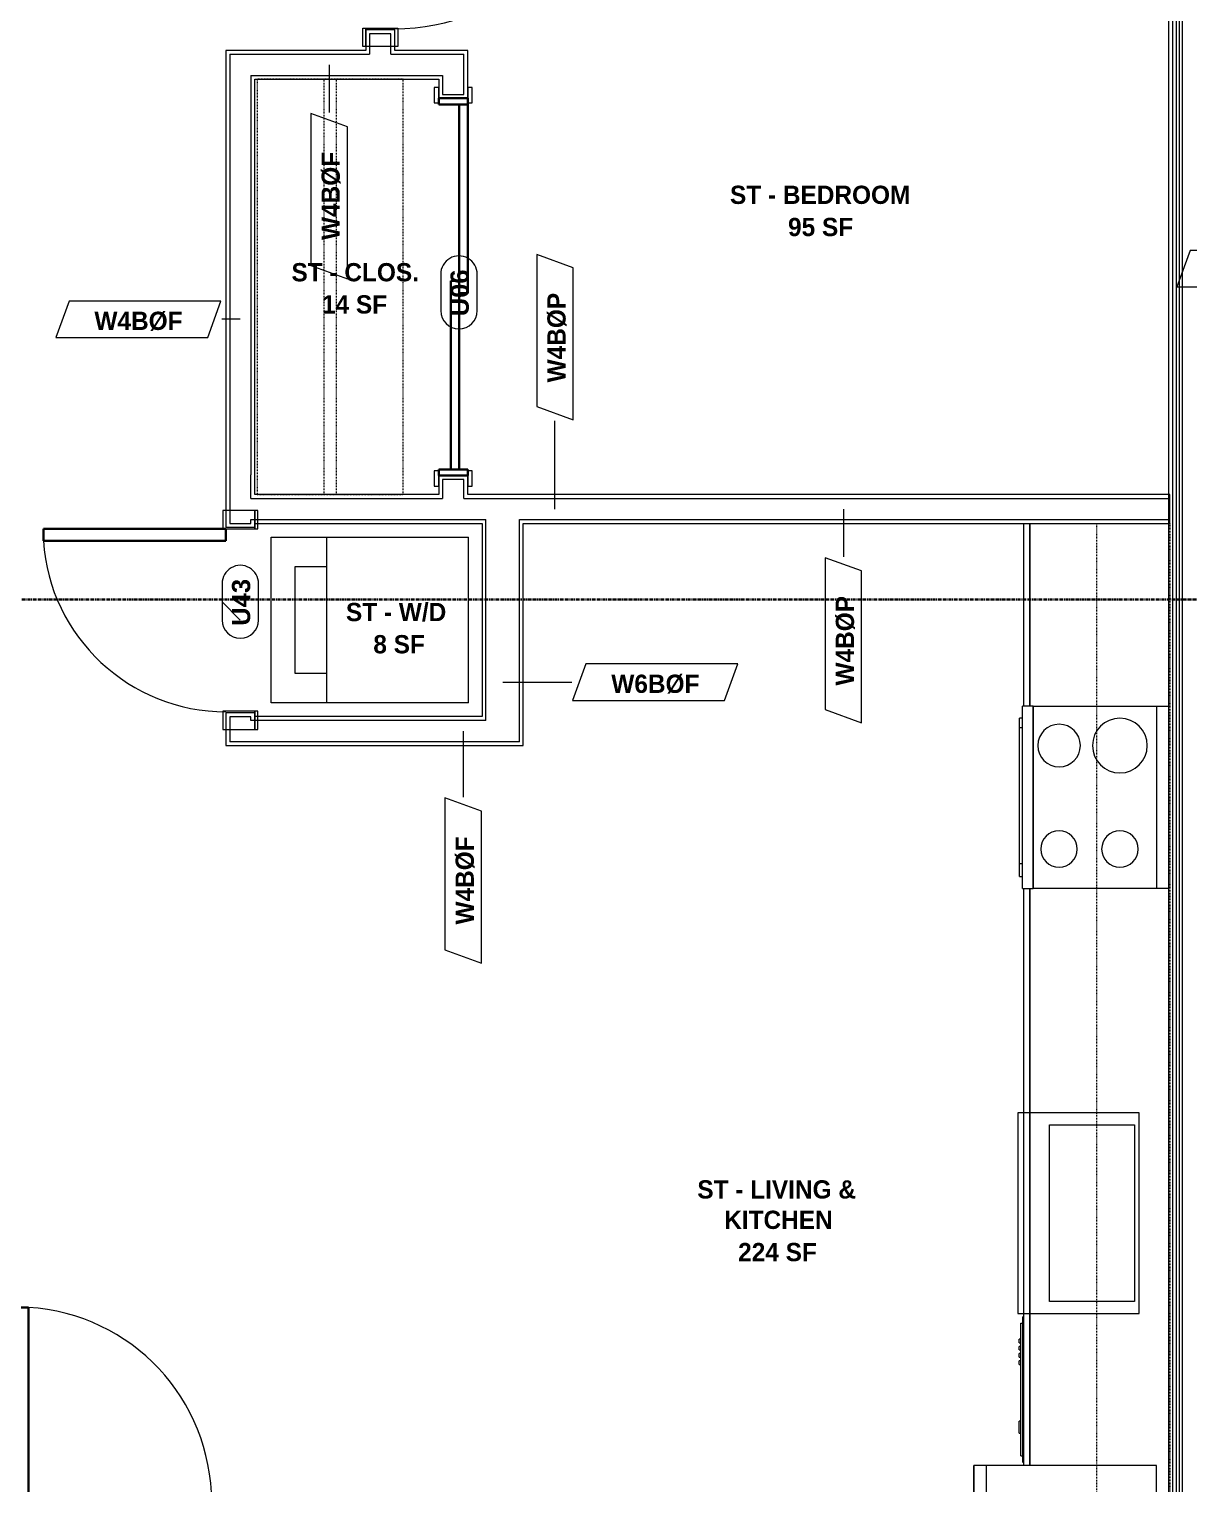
# Model space of a CAD drawing. Header units: inches. Extents: x -4058 to -1781, y 9814 to 12264.
# Drawn here: x -3127.2 to -2936.6, y 10021.8 to 10260.9 of the extents above; entities that cross this region are included whole.
import ezdxf

# ---------------------------------------------------------------- set-up
doc = ezdxf.new("R2010")
doc.units = ezdxf.units.IN
doc.header["$MEASUREMENT"] = 0
doc.linetypes.add('Dash', pattern=[0.25, 0.125, -0.125])
doc.linetypes.add('Grid Line 1_2_', pattern=[0.875, 0.5, -0.125, 0.125, -0.125])
for name, color, linetype, lineweight in [('0-1', 7, 'Continuous', 5), ('A-AREA-IDEN', 2, 'Continuous', 9), ('A-DOOR-3', 31, 'Continuous', 9), ('A-DOOR-4', 31, 'Continuous', 30), ('A-DOOR-FRAM-3', 31, 'Continuous', 30), ('A-DOOR-IDEN', 31, 'Continuous', 9), ('A-WALL', 113, 'Continuous', 18), ('A-WALL-2', 250, 'Continuous', 18), ('A-WALL-3', 113, 'Continuous', 9), ('A-WALL-IDEN', 211, 'Continuous', 9), ('I-WALL-1', 7, 'Continuous', 9), ('P-SANR-FIXT', 6, 'Continuous', 9), ('Q-CASE', 31, 'Continuous', 9), ('Q-CASE-HDLN', 31, 'Dash', 9), ('Q-SPCQ', 91, 'Continuous', 9), ('S-GRID-1', 1, 'Grid Line 1_2_', 30)]:
    doc.layers.add(name, color=color, linetype=linetype, lineweight=lineweight)
doc.styles.add('Arial_B', font='arialbd.ttf', dxfattribs={"height": 3})
doc.styles.add('Century Gothic_B', font='GOTHICB.TTF', dxfattribs={"height": 3})

# ---------------------------------------------------------------- blocks, each defined once
blk = doc.blocks.new('CTR - 1st Phase - Common Walls_rvt-1-UNITS PLANS - 3RD FLOOR')
at = {"layer": 'A-WALL-2'}
for p, q in [((-2939.34, 10373.41), (-2939.34, 9988.44)), ((-2938.71, 10373.41), (-2938.71, 9988.44)), ((-2938.21, 10373.41), (-2938.21, 9988.44)), ((-2937.71, 10373.41), (-2937.71, 9988.44))]:
    blk.add_line(p, q, dxfattribs=at)
at = {"layer": 'I-WALL-1'}
blk.add_line((-2939.96, 10334.66), (-2939.96, 9988.44), dxfattribs=at)
blk = doc.blocks.new('CTR - 1st Phase - Structure_rvt-1-UNITS PLANS - 3RD FLOOR')
at = {"layer": 'S-GRID-1'}
blk.add_line((-1781.27, 10167.19), (-4041.78, 10167.19), dxfattribs=at)
blk = doc.blocks.new('SLIDING - FLUSH - SLIDING - FLUSH - 5-0 x 6-8-3934327-UNITS PLANS - 3RD FLOOR')
at = {"layer": 'A-DOOR-3'}
for p, q in [((-30.25, 3), (-32.75, 3)), ((-32.75, 3), (-32.75, 2.25)), ((-30.25, 2.25), (-30.25, 3)), ((30.25, 3), (30.25, 2.25)), ((32.75, 3), (30.25, 3)), ((32.75, 2.25), (32.75, 3)), ((-32.75, 2.25), (-30.25, 2.25)), ((30.25, 2.25), (32.75, 2.25)), ((-30.25, -2.5), (-32.75, -2.5)), ((-32.75, -2.5), (-32.75, -3.25)), ((-32.75, -3.25), (-30.25, -3.25)), ((-30.25, -3.25), (-30.25, -2.5)), ((32.75, -2.5), (30.25, -2.5)), ((30.25, -2.5), (30.25, -3.25)), ((30.25, -3.25), (32.75, -3.25)), ((32.75, -3.25), (32.75, -2.5))]:
    blk.add_line(p, q, dxfattribs=at)
at = {"layer": 'A-DOOR-4'}
for p, q in [((1, 2.25), (-30, 2.25)), ((-30, 2.25), (-30, 0.87)), ((-30, 0.87), (1, 0.87)), ((30, 0.87), (-1, 0.87)), ((-1, 0.87), (-1, -0.5)), ((1, 0.87), (1, 2.25)), ((30, -0.5), (30, 0.87)), ((-1, -0.5), (30, -0.5))]:
    blk.add_line(p, q, dxfattribs=at)
at = {"layer": 'A-DOOR-FRAM-3'}
for p, q in [((-30, 2.25), (-31, 2.25)), ((-31, 2.25), (-31, -2.5)), ((-30, -2.5), (-30, 2.25)), ((31, 2.25), (30, 2.25)), ((30, 2.25), (30, -2.5)), ((31, -2.5), (31, 2.25)), ((-31, -2.5), (-30, -2.5)), ((30, -2.5), (31, -2.5))]:
    blk.add_line(p, q, dxfattribs=at)
blk = doc.blocks.new('SWING - SINGLE - FLUSH - SWING - FLUSH - 2-10 x 6-8 - PRIVACY-4346068-UNITS PLANS - 3RD FLOOR')
at = {"layer": 'A-DOOR-3'}
for p, q in [((-20, 2.37), (-20, 2.87)), ((-20, 2.87), (-17, 2.87)), ((-17, 2.87), (-17, 2.37)), ((17, 2.37), (17, 2.87)), ((17, 2.87), (20, 2.87)), ((20, 2.87), (20, 2.37)), ((-20, 2.37), (-17, 2.37)), ((-20, -2.88), (-20, 2.37)), ((-17, 2.37), (-20, 2.37)), ((-17, 2.37), (-17, -2.88)), ((17, 2.37), (20, 2.37)), ((17, -2.88), (17, 2.37)), ((20, 2.37), (17, 2.37)), ((20, 2.37), (20, -2.88)), ((-17, -2.88), (-20, -2.88)), ((20, -2.88), (17, -2.88))]:
    blk.add_line(p, q, dxfattribs=at)
blk.add_arc((17, -2.38), 34.07, 180, 266.6343, dxfattribs=at)
at = {"layer": 'A-DOOR-4'}
for p, q in [((15, -2.38), (15, -36.38)), ((17, -2.38), (15, -2.38)), ((17, -2.38), (17, -36.38)), ((17, -36.38), (15, -36.38))]:
    blk.add_line(p, q, dxfattribs=at)
blk = doc.blocks.new('OD_CW_Closet - OD_CW_Closet-3786619-UNITS PLANS - 3RD FLOOR')
at = {"layer": 'Q-CASE-HDLN'}
for p, q in [((68.99, 24), (0.74, 24)), ((0.74, 24), (0.74, 0)), ((68.99, 0), (68.99, 24)), ((0.74, 13), (68.99, 13)), ((0.74, 11), (68.99, 11)), ((0.74, 0), (68.99, 0))]:
    blk.add_line(p, q, dxfattribs=at)
blk = doc.blocks.new('SWING - SINGLE - FLUSH - SWING - FLUSH - 2-6 x 6-8 - PASSAGE-4346080-UNITS PLANS - 3RD FLOOR')
at = {"layer": 'A-DOOR-3'}
for p, q in [((-15, 2.875), (-18, 2.875)), ((-18, 2.875), (-18, -2.375)), ((-15, -2.375), (-15, 2.875)), ((18, 2.875), (15, 2.875)), ((15, 2.875), (15, -2.375)), ((18, -2.375), (18, 2.875)), ((-18, -2.375), (-15, -2.375)), ((-15, -2.375), (-18, -2.375)), ((-18, -2.375), (-18, -2.875)), ((-15, -2.875), (-15, -2.375)), ((15, -2.375), (18, -2.375)), ((18, -2.375), (15, -2.375)), ((15, -2.375), (15, -2.875)), ((18, -2.875), (18, -2.375)), ((-18, -2.875), (-15, -2.875)), ((15, -2.875), (18, -2.875))]:
    blk.add_line(p, q, dxfattribs=at)
blk.add_arc((15, 2.375), 30.067, 93.81407, 180, dxfattribs=at)
at = {"layer": 'A-DOOR-4'}
for p, q in [((13, 2.375), (13, 32.375)), ((15, 32.375), (13, 32.375)), ((15, 2.375), (15, 32.375)), ((15, 2.375), (13, 2.375))]:
    blk.add_line(p, q, dxfattribs=at)
blk = doc.blocks.new('Stacked Washer and Dryer - 26_x25_ - Private-3627842-UNITS PLANS - 3RD FLOOR')
at = {"layer": 'P-SANR-FIXT'}
for p, q in [((0, 13.625), (32.4375, 13.625)), ((0, 13.625), (0, -13.625)), ((23.34375, -13.625), (23.34375, 13.625)), ((32.4375, 13.625), (32.4375, -13.625)), ((28.53125, 8.75), (23.34375, 8.75)), ((28.53125, -8.75), (28.53125, 8.75)), ((23.34375, -8.75), (28.53125, -8.75)), ((32.4375, -13.625), (0, -13.625))]:
    blk.add_line(p, q, dxfattribs=at)
blk = doc.blocks.new('SWING - SINGLE - FLUSH - SWING - 32_ x 80_ - WITH ACOUSTICAL SEAL-4346081-UNITS PLANS - 3RD FLOOR')
at = {"layer": 'A-DOOR-3'}
for p, q in [((-19, 2.37), (-19, 2.87)), ((-19, 2.87), (-16, 2.87)), ((-16, 2.87), (-16, 2.37)), ((16, 2.37), (16, 2.87)), ((16, 2.87), (19, 2.87)), ((19, 2.87), (19, 2.37)), ((-19, 2.37), (-16, 2.37)), ((-19, -2.88), (-19, 2.37)), ((-16, 2.37), (-19, 2.37)), ((-16, 2.37), (-16, -2.88)), ((16, 2.37), (19, 2.37)), ((16, -2.88), (16, 2.37)), ((19, 2.37), (16, 2.37)), ((19, 2.37), (19, -2.88)), ((-16, -2.88), (-19, -2.88)), ((19, -2.88), (16, -2.88))]:
    blk.add_line(p, q, dxfattribs=at)
blk.add_arc((16, -2.38), 32.07, 180, 266.4241, dxfattribs=at)
at = {"layer": 'A-DOOR-4'}
for p, q in [((14, -2.38), (14, -34.38)), ((16, -2.38), (14, -2.38)), ((16, -2.38), (16, -34.38)), ((16, -34.38), (14, -34.38))]:
    blk.add_line(p, q, dxfattribs=at)
blk = doc.blocks.new('OD_CW_Base Cabinet - OD_CW_Base Cabinet-V24-UNITS PLANS - 3RD FLOOR')
at = {"layer": 'Q-CASE'}
for p, q in [((36.49, 0), (131.34, 0)), ((161.34, 0), (191.34, 0))]:
    blk.add_line(p, q, dxfattribs=at)
blk = doc.blocks.new('OD_CW_Upper Cabinet - OD_CW_Upper Cabinet-4366993-UNITS PLANS - 3RD FLOOR')
at = {"layer": 'Q-CASE-HDLN'}
for p, q in [((0.74, -24), (0.74, -12)), ((0.74, -12), (191.34, -12)), ((191.34, -12), (191.34, -24)), ((191.34, -24), (0.74, -24))]:
    blk.add_line(p, q, dxfattribs=at)
blk = doc.blocks.new('Refrigerator_-_Side-by-Side_6047 - 36_ X 30_-345559-UNITS PLANS - 3RD FLOOR')
at = {"layer": 'Q-SPCQ'}
for p, q in [((17.87, 14.42), (-17.88, 14.42)), ((-17.88, 14.42), (-17.88, -15.58)), ((17.87, -15.58), (17.87, 14.42)), ((-17.88, -13.58), (-3.13, -13.58)), ((-17.88, -13.58), (-17.88, -15.58)), ((-3.13, -15.58), (-3.13, -13.58)), ((-2.63, -13.58), (17.87, -13.58)), ((-2.63, -13.58), (-2.63, -15.58)), ((17.87, -15.58), (17.87, -13.58)), ((-17.88, -15.58), (17.87, -15.58)), ((-3.13, -15.58), (-17.88, -15.58)), ((17.87, -15.58), (-2.63, -15.58))]:
    blk.add_line(p, q, dxfattribs=at)
blk = doc.blocks.new('Stainless Steel Farmhous Kitchen Sink - Stainless Steel Farmhous Kitchen Sink-4315883-UNITS PLANS - 3RD FLOOR')
at = {"layer": 'P-SANR-FIXT'}
for p, q in [((-33, 22.2), (-33, 2.25)), ((0, 22.2), (-33, 22.2)), ((0, 2.25), (0, 22.2)), ((-31, 3), (-31, 16.96)), ((-31, 16.96), (-2, 16.96)), ((-2, 16.96), (-2, 3)), ((-2, 3), (-31, 3)), ((-33, 2.25), (0, 2.25))]:
    blk.add_line(p, q, dxfattribs=at)
blk = doc.blocks.new('Wall Tag - Arch Wall-3956453-UNITS PLANS - 3RD FLOOR')
at = {"layer": 'A-WALL-IDEN'}
for p, q in [((-0.3561, 0.0937), (-0.4244, -0.0937)), ((0.4244, 0.0937), (-0.3561, 0.0937)), ((0.3561, -0.0937), (0.4244, 0.0937)), ((-0.4244, -0.0937), (0.3561, -0.0937))]:
    blk.add_line(p, q, dxfattribs=at)
blk = doc.blocks.new('Door Tag - Type Mark-2601225-UNITS PLANS - 3RD FLOOR')
at = {"layer": 'A-DOOR-IDEN'}
for p, q in [((0.09375, 0.09375), (-0.09375, 0.09375)), ((-0.09375, -0.09375), (0.09375, -0.09375))]:
    blk.add_line(p, q, dxfattribs=at)
for centre, start, end in [((-0.09375, 0), 90, 270), ((0.09375, 0), 270, 90)]:
    blk.add_arc(centre, 0.09375, start, end, dxfattribs=at)

msp = doc.modelspace()

# ---------------------------------------------------------------- linework, layer by layer
at = {"layer": 'A-DOOR-IDEN'}
msp.add_line((-3092.52, 10163.79), (-3095.52, 10166.79), dxfattribs=at)
at = {"layer": 'A-WALL'}
for p, q in [((-3067.77, 10260.16), (-3071.27, 10260.16)), ((-3071.27, 10260.16), (-3071.27, 10256.79)), ((-3067.77, 10256.79), (-3067.77, 10260.16)), ((-3094.27, 10256.79), (-3094.27, 10187.66)), ((-3094.27, 10256.79), (-3071.27, 10256.79)), ((-3067.77, 10256.79), (-3055.77, 10256.79)), ((-3055.77, 10250.16), (-3055.77, 10256.79)), ((-3090.77, 10253.29), (-3090.77, 10187.66)), ((-3090.77, 10253.29), (-3059.27, 10253.29)), ((-3059.27, 10253.29), (-3059.27, 10250.16)), ((-3059.27, 10250.16), (-3055.77, 10250.16)), ((-3094.27, 10187.66), (-3094.27, 10179.66)), ((-3090.77, 10183.79), (-3090.77, 10187.66)), ((-3059.27, 10186.91), (-3059.27, 10183.79)), ((-3055.77, 10186.91), (-3059.27, 10186.91)), ((-3055.77, 10183.79), (-3055.77, 10186.91)), ((-3090.77, 10183.79), (-3059.27, 10183.79)), ((-3055.77, 10183.79), (-2939.77, 10183.79)), ((-3094.27, 10179.66), (-3090.77, 10179.66)), ((-3090.77, 10179.66), (-3090.77, 10180.29)), ((-3090.77, 10180.29), (-3052.15, 10180.29)), ((-3052.15, 10147.29), (-3052.15, 10180.29)), ((-3046.65, 10180.29), (-2939.77, 10180.29)), ((-3046.65, 10143.79), (-3046.65, 10180.29)), ((-3090.77, 10147.91), (-3094.27, 10147.91)), ((-3094.27, 10147.91), (-3094.27, 10143.79)), ((-3090.77, 10147.29), (-3090.77, 10147.91)), ((-3052.15, 10147.29), (-3090.77, 10147.29)), ((-3046.65, 10143.79), (-3094.27, 10143.79))]:
    msp.add_line(p, q, dxfattribs=at)
at = {"layer": 'A-WALL-3'}
for p, q in [((-3071.9, 10260.79), (-3071.9, 10257.41)), ((-3067.15, 10260.79), (-3071.9, 10260.79)), ((-3067.15, 10257.41), (-3067.15, 10260.79)), ((-3094.9, 10257.41), (-3094.9, 10187.66)), ((-3071.9, 10257.41), (-3094.9, 10257.41)), ((-3055.15, 10257.41), (-3067.15, 10257.41)), ((-3055.15, 10249.54), (-3055.15, 10257.41)), ((-3090.15, 10187.66), (-3090.15, 10252.66)), ((-3090.15, 10252.66), (-3059.9, 10252.66)), ((-3059.9, 10252.66), (-3059.9, 10249.54)), ((-3059.9, 10249.54), (-3055.15, 10249.54)), ((-3094.9, 10187.66), (-3094.9, 10179.04)), ((-3090.15, 10184.41), (-3090.15, 10187.66)), ((-3059.9, 10187.54), (-3059.9, 10184.41)), ((-3055.15, 10187.54), (-3059.9, 10187.54)), ((-3055.15, 10184.41), (-3055.15, 10187.54)), ((-3059.9, 10184.41), (-3090.15, 10184.41)), ((-2939.77, 10184.41), (-3055.15, 10184.41)), ((-2939.77, 10179.66), (-2939.77, 10184.41)), ((-3094.9, 10179.04), (-3090.15, 10179.04)), ((-3090.15, 10179.04), (-3090.15, 10179.66)), ((-3090.15, 10179.66), (-3052.77, 10179.66)), ((-3052.77, 10179.66), (-3052.77, 10147.92)), ((-3046.02, 10179.66), (-2939.77, 10179.66)), ((-3046.02, 10143.17), (-3046.02, 10179.66)), ((-3090.15, 10148.54), (-3094.9, 10148.54)), ((-3094.9, 10148.54), (-3094.9, 10143.17)), ((-3090.15, 10147.92), (-3090.15, 10148.54)), ((-3052.77, 10147.92), (-3090.15, 10147.92)), ((-3094.9, 10143.17), (-3046.02, 10143.17))]:
    msp.add_line(p, q, dxfattribs=at)
at = {"layer": 'A-WALL-IDEN'}
for p, q in [((-3077.92, 10255.04), (-3077.92, 10247.2)), ((-3092.52, 10213.22), (-3095.55, 10213.22)), ((-3040.81, 10182.04), (-3040.81, 10196.54)), ((-2993.41, 10182.04), (-2993.41, 10174.2)), ((-3049.4, 10153.57), (-3038.06, 10153.57)), ((-3055.89, 10145.54), (-3055.89, 10134.7))]:
    msp.add_line(p, q, dxfattribs=at)
at = {"layer": 'Q-CASE'}
for p, q in [((-2963.77, 10149.66), (-2963.77, 10179.66)), ((-2962.77, 10149.66), (-2962.77, 10179.66)), ((-2962.77, 10179.66), (-2962.77, 10149.66)), ((-2963.77, 10024.81), (-2963.77, 10119.66)), ((-2962.77, 10024.81), (-2962.77, 10119.66)), ((-2962.77, 10119.66), (-2962.77, 10024.81))]:
    msp.add_line(p, q, dxfattribs=at)
at = {"layer": 'Q-SPCQ'}
for p, q in [((-2964.46, 10146.05), (-2964.46, 10147.66)), ((-2963.96, 10147.66), (-2964.46, 10147.66)), ((-2963.96, 10119.66), (-2963.96, 10149.66)), ((-2962.21, 10149.66), (-2963.96, 10149.66)), ((-2962.21, 10149.66), (-2962.21, 10119.66)), ((-2962.21, 10119.66), (-2962.21, 10149.66)), ((-2962.21, 10149.66), (-2941.96, 10149.66)), ((-2941.96, 10149.66), (-2939.96, 10149.66)), ((-2941.96, 10149.66), (-2941.96, 10119.66)), ((-2964.46, 10123.79), (-2964.46, 10146.05)), ((-2963.96, 10146.05), (-2964.46, 10146.05)), ((-2964.46, 10121.66), (-2964.46, 10123.79)), ((-2964.46, 10123.79), (-2963.96, 10123.79)), ((-2964.46, 10121.66), (-2963.96, 10121.66)), ((-2963.96, 10119.66), (-2962.21, 10119.66)), ((-2941.96, 10119.66), (-2962.21, 10119.66)), ((-2939.96, 10119.66), (-2941.96, 10119.66)), ((-2963.77, 10049.31), (-2963.79, 10049.31)), ((-2964.24, 10026.41), (-2964.24, 10048.22)), ((-2964.24, 10048.22), (-2963.99, 10048.22)), ((-2963.99, 10049.12), (-2963.99, 10048.24)), ((-2963.99, 10048.24), (-2963.99, 10025.51)), ((-2964.49, 10045.01), (-2964.49, 10045.6)), ((-2964.24, 10045.6), (-2964.49, 10045.6)), ((-2964.49, 10045.01), (-2964.24, 10045.01)), ((-2964.49, 10043.83), (-2964.49, 10044.42)), ((-2964.24, 10044.42), (-2964.49, 10044.42)), ((-2964.49, 10043.83), (-2964.24, 10043.83)), ((-2964.49, 10042.65), (-2964.49, 10043.24)), ((-2964.24, 10043.24), (-2964.49, 10043.24)), ((-2964.49, 10042.65), (-2964.24, 10042.65)), ((-2964.49, 10041.46), (-2964.49, 10042.05)), ((-2964.24, 10042.05), (-2964.49, 10042.05)), ((-2964.49, 10041.46), (-2964.24, 10041.46)), ((-2964.24, 10032.11), (-2964.49, 10032.11)), ((-2964.49, 10031.12), (-2964.49, 10032.11)), ((-2964.49, 10030.14), (-2964.49, 10031.12)), ((-2964.49, 10030.14), (-2964.24, 10030.14)), ((-2964.24, 10026.41), (-2963.99, 10026.41)), ((-2963.79, 10025.31), (-2963.77, 10025.31))]:
    msp.add_line(p, q, dxfattribs=at)
for centre, radius, start, end in [((-2947.96, 10143.16), 4.5, 90, 270), ((-2947.96, 10143.16), 4.5, 270, 90), ((-2957.96, 10143.16), 3.5, 90, 270), ((-2957.96, 10143.16), 3.5, 270, 90), ((-2957.96, 10126.16), 3, 90, 270), ((-2957.96, 10126.16), 3, 270, 90), ((-2947.96, 10126.16), 3, 90, 270), ((-2947.96, 10126.16), 3, 270, 90), ((-2963.79, 10049.12), 0.197, 90, 180), ((-2962.92, 10048.24), 1.07, 143.6564, 180), ((-2963.79, 10025.51), 0.197, 180, 270), ((-2963.79, 10025.51), 0.197, 195, 255)]:
    msp.add_arc(centre, radius, start, end, dxfattribs=at)

# ---------------------------------------------------------------- block references
at = {"layer": '0-1'}
for name in ['CTR - 1st Phase - Structure_rvt-1-UNITS PLANS - 3RD FLOOR', 'CTR - 1st Phase - Common Walls_rvt-1-UNITS PLANS - 3RD FLOOR']:
    msp.add_blockref(name, (0, 0), dxfattribs=at)
at = {"layer": 'A-DOOR-3'}
for name, p, rotation in [('SWING - SINGLE - FLUSH - SWING - FLUSH - 2-10 x 6-8 - PRIVACY-4346068-UNITS PLANS - 3RD FLOOR', (-3069.52, 10278.04), 90.00000000003335), ('SLIDING - FLUSH - SLIDING - FLUSH - 5-0 x 6-8-3934327-UNITS PLANS - 3RD FLOOR', (-3057.4, 10218.54), 270.0000000000453), ('SWING - SINGLE - FLUSH - SWING - FLUSH - 2-6 x 6-8 - PASSAGE-4346080-UNITS PLANS - 3RD FLOOR', (-3092.52, 10163.79), 89.99999999997165), ('SWING - SINGLE - FLUSH - SWING - 32_ x 80_ - WITH ACOUSTICAL SEAL-4346081-UNITS PLANS - 3RD FLOOR', (-3113.31, 10016.44), 180)]:
    msp.add_blockref(name, p, dxfattribs=dict(at, rotation=rotation))
at = {"layer": 'A-DOOR-IDEN', "xscale": 31.99999999999999, "yscale": 31.99999999999999, "zscale": 31.99999999999999, "rotation": 89.99999999999955}
for p in [(-3056.59, 10217.64), (-3092.52, 10166.79)]:
    msp.add_blockref('Door Tag - Type Mark-2601225-UNITS PLANS - 3RD FLOOR', p, dxfattribs=at)
at = {"layer": 'A-WALL-IDEN', "xscale": 31.99999999999999, "yscale": 31.99999999999999, "zscale": 31.99999999999999, "rotation": 89.99999999999955}
for p in [(-3077.92, 10233.46), (-3040.81, 10210.28), (-2993.41, 10160.46), (-3055.89, 10120.97)]:
    msp.add_blockref('Wall Tag - Arch Wall-3956453-UNITS PLANS - 3RD FLOOR', p, dxfattribs=at)
at = {"layer": 'A-WALL-IDEN', "xscale": 31.99999999999999, "yscale": 31.99999999999999, "zscale": 31.99999999999999}
for p in [(-2925.02, 10221.53), (-3109.28, 10213.22), (-3024.33, 10153.57)]:
    msp.add_blockref('Wall Tag - Arch Wall-3956453-UNITS PLANS - 3RD FLOOR', p, dxfattribs=at)
at = {"layer": 'P-SANR-FIXT'}
for name, p, rotation in [('Stacked Washer and Dryer - 26_x25_ - Private-3627842-UNITS PLANS - 3RD FLOOR', (-3055.02, 10163.79), 180), ('Stainless Steel Farmhous Kitchen Sink - Stainless Steel Farmhous Kitchen Sink-4315883-UNITS PLANS - 3RD FLOOR', (-2942.55, 10082.81), 89.99999999999945)]:
    msp.add_blockref(name, p, dxfattribs=dict(at, rotation=rotation))
at = {"layer": 'Q-CASE'}
for name, p, rotation in [('OD_CW_Closet - OD_CW_Closet-3786619-UNITS PLANS - 3RD FLOOR', (-3065.74, 10183.68), 90.00000000002066), ('OD_CW_Base Cabinet - OD_CW_Base Cabinet-V24-UNITS PLANS - 3RD FLOOR', (-2963.77, 9988.33), 90.00000000000423), ('OD_CW_Upper Cabinet - OD_CW_Upper Cabinet-4366993-UNITS PLANS - 3RD FLOOR', (-2963.77, 9988.33), 89.99999999998337)]:
    msp.add_blockref(name, p, dxfattribs=dict(at, rotation=rotation))
at = {"layer": 'Q-SPCQ', "rotation": 269.999999999999}
msp.add_blockref('Refrigerator_-_Side-by-Side_6047 - 36_ X 30_-345559-UNITS PLANS - 3RD FLOOR', (-2956.38, 10006.94), dxfattribs=at)

# ---------------------------------------------------------------- texts
at = {"layer": 'A-AREA-IDEN', "char_height": 3, "attachment_point": 1, "style": 'Century Gothic_B'}
for s, insert, width in [('ST - BEDROOM', (-3012.04, 10235.18), 35.552), ('95 SF', (-3002.5, 10229.89), 12.423), ('ST - CLOS.', (-3084.11, 10222.46), 24.543), ('14 SF', (-3079.1, 10217.17), 12.423), ('ST - W/D', (-3075.16, 10166.61), 20.402), ('8 SF', (-3070.66, 10161.32), 9.494), ('ST - LIVING &', (-3017.41, 10071.72), 31.613), ('KITCHEN', (-3012.99, 10066.72), 20.907), ('224 SF', (-3010.7, 10061.42), 15.352)]:
    msp.add_mtext(s, dxfattribs=dict(at, insert=insert, width=width))
at = {"layer": 'A-DOOR-IDEN', "char_height": 3, "width": 9.393, "attachment_point": 1, "rotation": 90, "style": 'Arial_B'}
for s, insert in [('U06', (-3057.97, 10213.71)), ('U43', (-3093.9, 10162.86))]:
    msp.add_mtext(s, dxfattribs=dict(at, insert=insert))
at = {"layer": 'A-WALL-IDEN', "char_height": 3, "attachment_point": 1, "rotation": 90, "style": 'Century Gothic_B'}
for s, insert, width in [('W4BØF', (-3079.17, 10226.25), 17.372), ('W4BØP', (-3042.06, 10202.85), 17.877), ('W4BØP', (-2994.66, 10153.03), 17.877), ('W4BØF', (-3057.14, 10113.75), 17.372)]:
    msp.add_mtext(s, dxfattribs=dict(at, insert=insert, width=width))
at = {"layer": 'A-WALL-IDEN', "char_height": 3, "width": 17.372, "attachment_point": 1, "style": 'Century Gothic_B'}
for s, insert in [('W4BØF', (-3116.5, 10214.47)), ('W6BØF', (-3031.55, 10154.82))]:
    msp.add_mtext(s, dxfattribs=dict(at, insert=insert))

doc.saveas('drawing.dxf')
